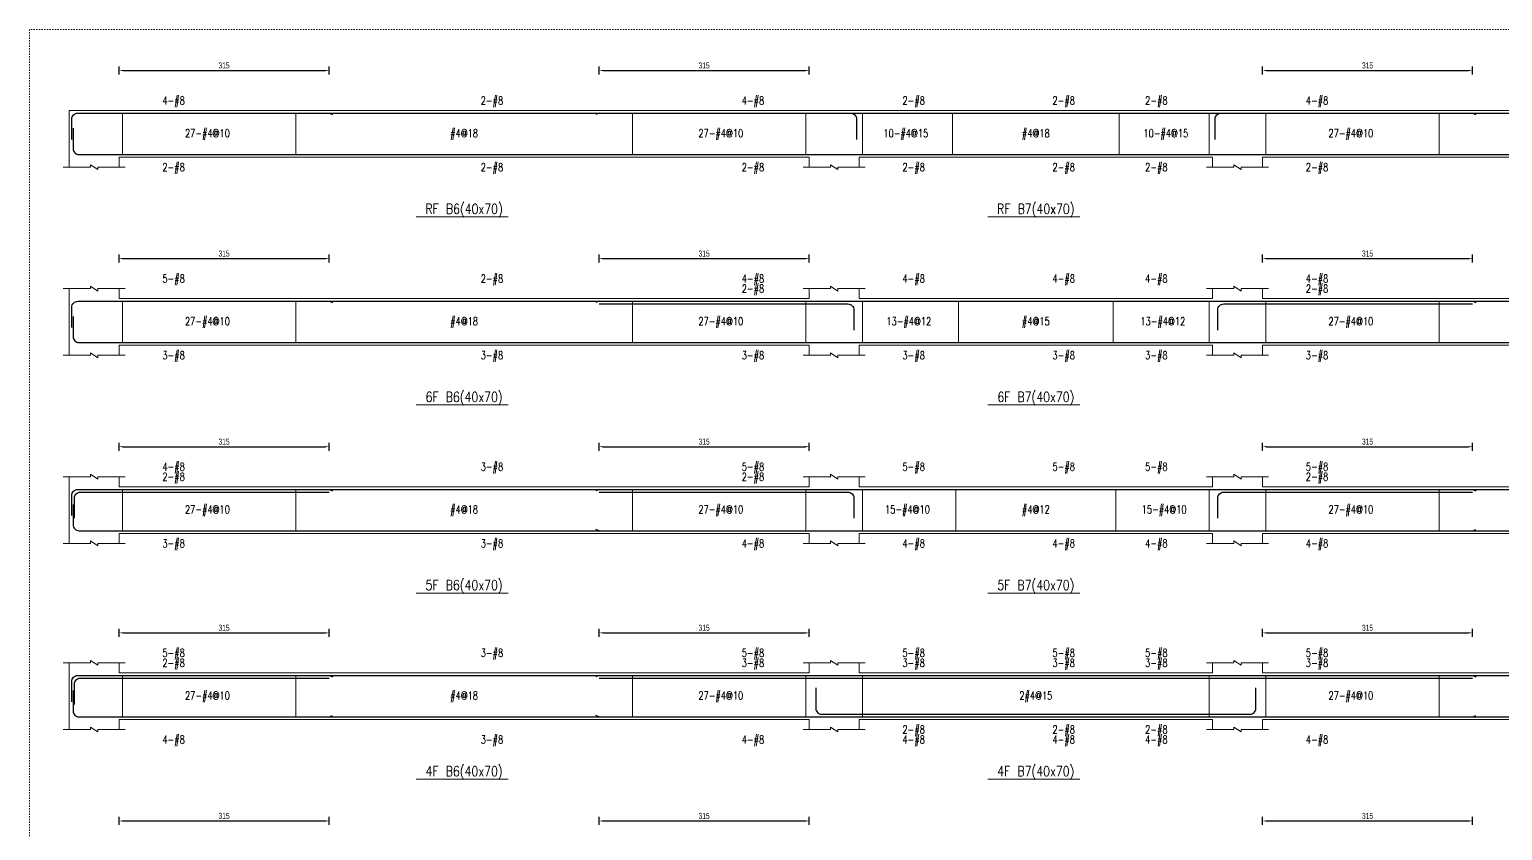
# Model space of a CAD drawing. Header units: millimetres. Extents: x 0 to 20200, y -8178 to -3000.
# Drawn here: x 0 to 2209, y -4201 to -3000 of the extents above; entities that cross this region are included whole.
import ezdxf
from ezdxf.enums import TextEntityAlignment as Align

# ---------------------------------------------------------------- set-up
doc = ezdxf.new("R2010")
doc.units = ezdxf.units.MM
doc.linetypes.add('DOT', pattern=[4, 2, -2])
for name, color, linetype in [('stirrup-txt', 1, 'Continuous'), ('主筋文字', 1, 'Continuous'), ('主筋文字引線', 4, 'Continuous'), ('主筋線', 3, 'Continuous'), ('剪力筋文字引線', 2, 'Continuous'), ('剪力筋線', 1, 'Continuous'), ('圖框', 132, 'DOT'), ('尺寸標註-字串', 2, 'Continuous'), ('梁柱截斷記號', 3, 'Continuous'), ('梁跨名稱', 4, 'Continuous'), ('梁跨名稱底線', 2, 'Continuous'), ('邊界線', 2, 'Continuous')]:
    doc.layers.add(name, color=color, linetype=linetype)
doc.styles.add('note', font='txt', dxfattribs={"width": 0.666667, "height": 9})
doc.styles.add('txt', font='txt.shx', dxfattribs={"height": 0.2, "bigfont": 'chineset.shx'})
doc.dimstyles.new('BeamRebarDim', dxfattribs={"dimtxt": 12, "dimasz": 6, "dimexe": 6, "dimexo": 1, "dimgap": 3, "dimtad": 1, "dimdec": 0, "dimdsep": 46, "dimtxsty": 'note', "dimcen": 2.5, "dimclrd": 256, "dimclre": 256, "dimclrt": 256, "dimadec": 0, "dimazin": 0, "dimtfac": 1, "dimtmove": 0, "dimatfit": 3, "dimfxl": 1, "dimtolj": 1, "dimarcsym": 0})

# ---------------------------------------------------------------- blocks, each defined once
blk = doc.blocks.new('*D18')
at = {"layer": 'Defpoints', "color": 0}
for p in [(134.4, -3068.6), (449.4, -3061.6), (449.4, -3068.6)]:
    blk.add_point(p, dxfattribs=at)
at = {"layer": '尺寸標註-字串', "lineweight": -2}
for p, q in [((134.4, -3067.6), (134.4, -3055.6)), ((140.4, -3061.6), (443.4, -3061.6)), ((449.4, -3067.6), (449.4, -3055.6))]:
    blk.add_line(p, q, dxfattribs=at)
at = {"layer": '尺寸標註-字串'}
for points in [[(140.4, -3060.6), (140.4, -3062.6), (134.4, -3061.6)], [(443.4, -3062.6), (443.4, -3060.6), (449.4, -3061.6)]]:
    blk.add_solid(points, dxfattribs=at)
at = {"layer": '尺寸標註-字串', "insert": (291.9, -3054), "char_height": 9, "attachment_point": 5, "style": 'note'}
blk.add_mtext('\\A1;315', dxfattribs=at)
blk = doc.blocks.new('*D19')
at = {"layer": 'Defpoints', "color": 0}
for p in [(854.4, -3068.6), (1169.4, -3061.6), (1169.4, -3068.6)]:
    blk.add_point(p, dxfattribs=at)
at = {"layer": '尺寸標註-字串', "lineweight": -2}
for p, q in [((854.4, -3067.6), (854.4, -3055.6)), ((860.4, -3061.6), (1163.4, -3061.6)), ((1169.4, -3067.6), (1169.4, -3055.6))]:
    blk.add_line(p, q, dxfattribs=at)
at = {"layer": '尺寸標註-字串'}
for points in [[(860.4, -3060.6), (860.4, -3062.6), (854.4, -3061.6)], [(1163.4, -3062.6), (1163.4, -3060.6), (1169.4, -3061.6)]]:
    blk.add_solid(points, dxfattribs=at)
at = {"layer": '尺寸標註-字串', "insert": (1011.9, -3054), "char_height": 9, "attachment_point": 5, "style": 'note'}
blk.add_mtext('\\A1;315', dxfattribs=at)
blk = doc.blocks.new('*D20')
at = {"layer": 'Defpoints', "color": 0}
for p in [(1849.4, -3068.6), (2164.4, -3061.6), (2164.4, -3068.6)]:
    blk.add_point(p, dxfattribs=at)
at = {"layer": '尺寸標註-字串', "lineweight": -2}
for p, q in [((1849.4, -3067.6), (1849.4, -3055.6)), ((1855.4, -3061.6), (2158.4, -3061.6)), ((2164.4, -3067.6), (2164.4, -3055.6))]:
    blk.add_line(p, q, dxfattribs=at)
at = {"layer": '尺寸標註-字串'}
for points in [[(1855.4, -3060.6), (1855.4, -3062.6), (1849.4, -3061.6)], [(2158.4, -3062.6), (2158.4, -3060.6), (2164.4, -3061.6)]]:
    blk.add_solid(points, dxfattribs=at)
at = {"layer": '尺寸標註-字串', "insert": (2006.9, -3054), "char_height": 9, "attachment_point": 5, "style": 'note'}
blk.add_mtext('\\A1;315', dxfattribs=at)
blk = doc.blocks.new('*D22')
at = {"layer": 'Defpoints', "color": 0}
for p in [(134.4, -3350.7), (449.4, -3343.7), (449.4, -3350.7)]:
    blk.add_point(p, dxfattribs=at)
at = {"layer": '尺寸標註-字串', "lineweight": -2}
for p, q in [((134.4, -3349.7), (134.4, -3337.7)), ((140.4, -3343.7), (443.4, -3343.7)), ((449.4, -3349.7), (449.4, -3337.7))]:
    blk.add_line(p, q, dxfattribs=at)
at = {"layer": '尺寸標註-字串'}
for points in [[(140.4, -3342.7), (140.4, -3344.7), (134.4, -3343.7)], [(443.4, -3344.7), (443.4, -3342.7), (449.4, -3343.7)]]:
    blk.add_solid(points, dxfattribs=at)
at = {"layer": '尺寸標註-字串', "insert": (291.9, -3336.1), "char_height": 9, "attachment_point": 5, "style": 'note'}
blk.add_mtext('\\A1;315', dxfattribs=at)
blk = doc.blocks.new('*D23')
at = {"layer": 'Defpoints', "color": 0}
for p in [(854.4, -3350.7), (1169.4, -3343.7), (1169.4, -3350.7)]:
    blk.add_point(p, dxfattribs=at)
at = {"layer": '尺寸標註-字串', "lineweight": -2}
for p, q in [((854.4, -3349.7), (854.4, -3337.7)), ((860.4, -3343.7), (1163.4, -3343.7)), ((1169.4, -3349.7), (1169.4, -3337.7))]:
    blk.add_line(p, q, dxfattribs=at)
at = {"layer": '尺寸標註-字串'}
for points in [[(860.4, -3342.7), (860.4, -3344.7), (854.4, -3343.7)], [(1163.4, -3344.7), (1163.4, -3342.7), (1169.4, -3343.7)]]:
    blk.add_solid(points, dxfattribs=at)
at = {"layer": '尺寸標註-字串', "insert": (1011.9, -3336.1), "char_height": 9, "attachment_point": 5, "style": 'note'}
blk.add_mtext('\\A1;315', dxfattribs=at)
blk = doc.blocks.new('*D24')
at = {"layer": 'Defpoints', "color": 0}
for p in [(1849.4, -3350.7), (2164.4, -3343.7), (2164.4, -3350.7)]:
    blk.add_point(p, dxfattribs=at)
at = {"layer": '尺寸標註-字串', "lineweight": -2}
for p, q in [((1849.4, -3349.7), (1849.4, -3337.7)), ((1855.4, -3343.7), (2158.4, -3343.7)), ((2164.4, -3349.7), (2164.4, -3337.7))]:
    blk.add_line(p, q, dxfattribs=at)
at = {"layer": '尺寸標註-字串'}
for points in [[(1855.4, -3342.7), (1855.4, -3344.7), (1849.4, -3343.7)], [(2158.4, -3344.7), (2158.4, -3342.7), (2164.4, -3343.7)]]:
    blk.add_solid(points, dxfattribs=at)
at = {"layer": '尺寸標註-字串', "insert": (2006.9, -3336.1), "char_height": 9, "attachment_point": 5, "style": 'note'}
blk.add_mtext('\\A1;315', dxfattribs=at)
blk = doc.blocks.new('*D26')
at = {"layer": 'Defpoints', "color": 0}
for p in [(134.4, -3632.8), (449.4, -3625.8), (449.4, -3632.8)]:
    blk.add_point(p, dxfattribs=at)
at = {"layer": '尺寸標註-字串', "lineweight": -2}
for p, q in [((134.4, -3631.8), (134.4, -3619.8)), ((449.4, -3631.8), (449.4, -3619.8)), ((140.4, -3625.8), (443.4, -3625.8))]:
    blk.add_line(p, q, dxfattribs=at)
at = {"layer": '尺寸標註-字串'}
for points in [[(140.4, -3624.8), (140.4, -3626.8), (134.4, -3625.8)], [(443.4, -3626.8), (443.4, -3624.8), (449.4, -3625.8)]]:
    blk.add_solid(points, dxfattribs=at)
at = {"layer": '尺寸標註-字串', "insert": (291.9, -3618.2), "char_height": 9, "attachment_point": 5, "style": 'note'}
blk.add_mtext('\\A1;315', dxfattribs=at)
blk = doc.blocks.new('*D27')
at = {"layer": 'Defpoints', "color": 0}
for p in [(854.4, -3632.8), (1169.4, -3625.8), (1169.4, -3632.8)]:
    blk.add_point(p, dxfattribs=at)
at = {"layer": '尺寸標註-字串', "lineweight": -2}
for p, q in [((854.4, -3631.8), (854.4, -3619.8)), ((1169.4, -3631.8), (1169.4, -3619.8)), ((860.4, -3625.8), (1163.4, -3625.8))]:
    blk.add_line(p, q, dxfattribs=at)
at = {"layer": '尺寸標註-字串'}
for points in [[(860.4, -3624.8), (860.4, -3626.8), (854.4, -3625.8)], [(1163.4, -3626.8), (1163.4, -3624.8), (1169.4, -3625.8)]]:
    blk.add_solid(points, dxfattribs=at)
at = {"layer": '尺寸標註-字串', "insert": (1011.9, -3618.2), "char_height": 9, "attachment_point": 5, "style": 'note'}
blk.add_mtext('\\A1;315', dxfattribs=at)
blk = doc.blocks.new('*D28')
at = {"layer": 'Defpoints', "color": 0}
for p in [(1849.4, -3632.8), (2164.4, -3625.8), (2164.4, -3632.8)]:
    blk.add_point(p, dxfattribs=at)
at = {"layer": '尺寸標註-字串', "lineweight": -2}
for p, q in [((1849.4, -3631.8), (1849.4, -3619.8)), ((2164.4, -3631.8), (2164.4, -3619.8)), ((1855.4, -3625.8), (2158.4, -3625.8))]:
    blk.add_line(p, q, dxfattribs=at)
at = {"layer": '尺寸標註-字串'}
for points in [[(1855.4, -3624.8), (1855.4, -3626.8), (1849.4, -3625.8)], [(2158.4, -3626.8), (2158.4, -3624.8), (2164.4, -3625.8)]]:
    blk.add_solid(points, dxfattribs=at)
at = {"layer": '尺寸標註-字串', "insert": (2006.9, -3618.2), "char_height": 9, "attachment_point": 5, "style": 'note'}
blk.add_mtext('\\A1;315', dxfattribs=at)
blk = doc.blocks.new('*D30')
at = {"layer": 'Defpoints', "color": 0}
for p in [(449.375, -3905), (134.375, -3912), (449.375, -3912)]:
    blk.add_point(p, dxfattribs=at)
at = {"layer": '尺寸標註-字串', "lineweight": -2}
for p, q in [((134.375, -3911), (134.375, -3899)), ((140.375, -3905), (443.375, -3905)), ((449.375, -3911), (449.375, -3899))]:
    blk.add_line(p, q, dxfattribs=at)
at = {"layer": '尺寸標註-字串'}
for points in [[(140.375, -3904), (140.375, -3906), (134.375, -3905)], [(443.375, -3906), (443.375, -3904), (449.375, -3905)]]:
    blk.add_solid(points, dxfattribs=at)
at = {"layer": '尺寸標註-字串', "insert": (291.875, -3897.4055), "char_height": 9, "attachment_point": 5, "style": 'note'}
blk.add_mtext('\\A1;315', dxfattribs=at)
blk = doc.blocks.new('*D31')
at = {"layer": 'Defpoints', "color": 0}
for p in [(1169.375, -3905), (854.375, -3912), (1169.375, -3912)]:
    blk.add_point(p, dxfattribs=at)
at = {"layer": '尺寸標註-字串', "lineweight": -2}
for p, q in [((854.375, -3911), (854.375, -3899)), ((860.375, -3905), (1163.375, -3905)), ((1169.375, -3911), (1169.375, -3899))]:
    blk.add_line(p, q, dxfattribs=at)
at = {"layer": '尺寸標註-字串'}
for points in [[(860.375, -3904), (860.375, -3906), (854.375, -3905)], [(1163.375, -3906), (1163.375, -3904), (1169.375, -3905)]]:
    blk.add_solid(points, dxfattribs=at)
at = {"layer": '尺寸標註-字串', "insert": (1011.875, -3897.4055), "char_height": 9, "attachment_point": 5, "style": 'note'}
blk.add_mtext('\\A1;315', dxfattribs=at)
blk = doc.blocks.new('*D32')
at = {"layer": 'Defpoints', "color": 0}
for p in [(2164.375, -3905), (1849.375, -3912), (2164.375, -3912)]:
    blk.add_point(p, dxfattribs=at)
at = {"layer": '尺寸標註-字串', "lineweight": -2}
for p, q in [((1849.375, -3911), (1849.375, -3899)), ((1855.375, -3905), (2158.375, -3905)), ((2164.375, -3911), (2164.375, -3899))]:
    blk.add_line(p, q, dxfattribs=at)
at = {"layer": '尺寸標註-字串'}
for points in [[(1855.375, -3904), (1855.375, -3906), (1849.375, -3905)], [(2158.375, -3906), (2158.375, -3904), (2164.375, -3905)]]:
    blk.add_solid(points, dxfattribs=at)
at = {"layer": '尺寸標註-字串', "insert": (2006.875, -3897.4055), "char_height": 9, "attachment_point": 5, "style": 'note'}
blk.add_mtext('\\A1;315', dxfattribs=at)
blk = doc.blocks.new('*D34')
at = {"layer": 'Defpoints', "color": 0}
for p in [(134.375, -4194.109375), (449.375, -4187.109375), (449.375, -4194.109375)]:
    blk.add_point(p, dxfattribs=at)
at = {"layer": '尺寸標註-字串', "lineweight": -2}
for p, q in [((134.375, -4193.109375), (134.375, -4181.109375)), ((140.375, -4187.109375), (443.375, -4187.109375)), ((449.375, -4193.109375), (449.375, -4181.109375))]:
    blk.add_line(p, q, dxfattribs=at)
at = {"layer": '尺寸標註-字串'}
for points in [[(140.375, -4186.109375), (140.375, -4188.109375), (134.375, -4187.109375)], [(443.375, -4188.109375), (443.375, -4186.109375), (449.375, -4187.109375)]]:
    blk.add_solid(points, dxfattribs=at)
at = {"layer": '尺寸標註-字串', "insert": (291.875, -4179.514875), "char_height": 9, "attachment_point": 5, "style": 'note'}
blk.add_mtext('\\A1;315', dxfattribs=at)
blk = doc.blocks.new('*D35')
at = {"layer": 'Defpoints', "color": 0}
for p in [(854.375, -4194.109375), (1169.375, -4187.109375), (1169.375, -4194.109375)]:
    blk.add_point(p, dxfattribs=at)
at = {"layer": '尺寸標註-字串', "lineweight": -2}
for p, q in [((854.375, -4193.109375), (854.375, -4181.109375)), ((860.375, -4187.109375), (1163.375, -4187.109375)), ((1169.375, -4193.109375), (1169.375, -4181.109375))]:
    blk.add_line(p, q, dxfattribs=at)
at = {"layer": '尺寸標註-字串'}
for points in [[(860.375, -4186.109375), (860.375, -4188.109375), (854.375, -4187.109375)], [(1163.375, -4188.109375), (1163.375, -4186.109375), (1169.375, -4187.109375)]]:
    blk.add_solid(points, dxfattribs=at)
at = {"layer": '尺寸標註-字串', "insert": (1011.875, -4179.514875), "char_height": 9, "attachment_point": 5, "style": 'note'}
blk.add_mtext('\\A1;315', dxfattribs=at)
blk = doc.blocks.new('*D36')
at = {"layer": 'Defpoints', "color": 0}
for p in [(1849.375, -4194.109375), (2164.375, -4187.109375), (2164.375, -4194.109375)]:
    blk.add_point(p, dxfattribs=at)
at = {"layer": '尺寸標註-字串', "lineweight": -2}
for p, q in [((1849.375, -4193.109375), (1849.375, -4181.109375)), ((1855.375, -4187.109375), (2158.375, -4187.109375)), ((2164.375, -4193.109375), (2164.375, -4181.109375))]:
    blk.add_line(p, q, dxfattribs=at)
at = {"layer": '尺寸標註-字串'}
for points in [[(1855.375, -4186.109375), (1855.375, -4188.109375), (1849.375, -4187.109375)], [(2158.375, -4188.109375), (2158.375, -4186.109375), (2164.375, -4187.109375)]]:
    blk.add_solid(points, dxfattribs=at)
at = {"layer": '尺寸標註-字串', "insert": (2006.875, -4179.514875), "char_height": 9, "attachment_point": 5, "style": 'note'}
blk.add_mtext('\\A1;315', dxfattribs=at)

msp = doc.modelspace()

# ---------------------------------------------------------------- linework, layer by layer
at = {"layer": '主筋文字引線', "lineweight": 5}
for points in [[(174.4, -3125.6, 0, 2.1, 0), (174.4, -3119.6, 0, 0, 0), (174.4, -3106.6, 0, 0, 0), (194.4, -3106.6, 0, 0, 0)], [(651.9, -3125.6, 0, 2.1, 0), (651.9, -3119.6, 0, 0, 0), (651.9, -3106.6, 0, 0, 0), (671.9, -3106.6, 0, 0, 0)], [(1129.4, -3125.6, 0, 2.1, 0), (1129.4, -3119.6, 0, 0, 0), (1129.4, -3106.6, 0, 0, 0), (1109.4, -3106.6, 0, 0, 0)], [(1284.4, -3125.6, 0, 2.1, 0), (1284.4, -3119.6, 0, 0, 0), (1284.4, -3106.6, 0, 0, 0), (1304.4, -3106.6, 0, 0, 0)], [(1509.4, -3125.6, 0, 2.1, 0), (1509.4, -3119.6, 0, 0, 0), (1509.4, -3106.6, 0, 0, 0), (1529.4, -3106.6, 0, 0, 0)], [(1734.4, -3125.6, 0, 2.1, 0), (1734.4, -3119.6, 0, 0, 0), (1734.4, -3106.6, 0, 0, 0), (1714.4, -3106.6, 0, 0, 0)], [(1889.4, -3125.6, 0, 2.1, 0), (1889.4, -3119.6, 0, 0, 0), (1889.4, -3106.6, 0, 0, 0), (1909.4, -3106.6, 0, 0, 0)], [(174.4, -3187.6, 0, 2.1, 0), (174.4, -3193.6, 0, 0, 0), (174.4, -3206.6, 0, 0, 0), (194.4, -3206.6, 0, 0, 0)], [(651.9, -3187.6, 0, 2.1, 0), (651.9, -3193.6, 0, 0, 0), (651.9, -3206.6, 0, 0, 0), (671.9, -3206.6, 0, 0, 0)], [(1129.4, -3187.6, 0, 2.1, 0), (1129.4, -3193.6, 0, 0, 0), (1129.4, -3206.6, 0, 0, 0), (1109.4, -3206.6, 0, 0, 0)], [(1284.4, -3187.6, 0, 2.1, 0), (1284.4, -3193.6, 0, 0, 0), (1284.4, -3206.6, 0, 0, 0), (1304.4, -3206.6, 0, 0, 0)], [(1509.4, -3187.6, 0, 2.1, 0), (1509.4, -3193.6, 0, 0, 0), (1509.4, -3206.6, 0, 0, 0), (1529.4, -3206.6, 0, 0, 0)], [(1734.4, -3187.6, 0, 2.1, 0), (1734.4, -3193.6, 0, 0, 0), (1734.4, -3206.6, 0, 0, 0), (1714.4, -3206.6, 0, 0, 0)], [(1889.4, -3187.6, 0, 2.1, 0), (1889.4, -3193.6, 0, 0, 0), (1889.4, -3206.6, 0, 0, 0), (1909.4, -3206.6, 0, 0, 0)], [(174.4, -3407.7, 0, 2.1, 0), (174.4, -3401.7, 0, 0, 0), (174.4, -3373.7, 0, 0, 0), (194.4, -3373.7, 0, 0, 0)], [(651.9, -3407.7, 0, 2.1, 0), (651.9, -3401.7, 0, 0, 0), (651.9, -3373.7, 0, 0, 0), (671.9, -3373.7, 0, 0, 0)], [(1129.4, -3407.7, 0, 2.1, 0), (1129.4, -3401.7, 0, 0, 0), (1129.4, -3373.7, 0, 0, 0), (1109.4, -3373.7, 0, 0, 0)], [(1284.4, -3407.7, 0, 2.1, 0), (1284.4, -3401.7, 0, 0, 0), (1284.4, -3373.7, 0, 0, 0), (1304.4, -3373.7, 0, 0, 0)], [(1509.4, -3407.7, 0, 2.1, 0), (1509.4, -3401.7, 0, 0, 0), (1509.4, -3373.7, 0, 0, 0), (1529.4, -3373.7, 0, 0, 0)], [(1734.4, -3407.7, 0, 2.1, 0), (1734.4, -3401.7, 0, 0, 0), (1734.4, -3373.7, 0, 0, 0), (1714.4, -3373.7, 0, 0, 0)], [(1889.4, -3407.7, 0, 2.1, 0), (1889.4, -3401.7, 0, 0, 0), (1889.4, -3373.7, 0, 0, 0), (1909.4, -3373.7, 0, 0, 0)], [(1129.4, -3411.7, 0, 2.1, 0), (1129.4, -3405.7, 0, 0, 0), (1129.4, -3388.7, 0, 0, 0), (1109.4, -3388.7, 0, 0, 0)], [(1889.4, -3411.7, 0, 2.1, 0), (1889.4, -3405.7, 0, 0, 0), (1889.4, -3388.7, 0, 0, 0), (1909.4, -3388.7, 0, 0, 0)], [(174.4, -3469.7, 0, 2.1, 0), (174.4, -3475.7, 0, 0, 0), (174.4, -3488.7, 0, 0, 0), (194.4, -3488.7, 0, 0, 0)], [(651.9, -3469.7, 0, 2.1, 0), (651.9, -3475.7, 0, 0, 0), (651.9, -3488.7, 0, 0, 0), (671.9, -3488.7, 0, 0, 0)], [(1129.4, -3469.7, 0, 2.1, 0), (1129.4, -3475.7, 0, 0, 0), (1129.4, -3488.7, 0, 0, 0), (1109.4, -3488.7, 0, 0, 0)], [(1284.4, -3469.7, 0, 2.1, 0), (1284.4, -3475.7, 0, 0, 0), (1284.4, -3488.7, 0, 0, 0), (1304.4, -3488.7, 0, 0, 0)], [(1509.4, -3469.7, 0, 2.1, 0), (1509.4, -3475.7, 0, 0, 0), (1509.4, -3488.7, 0, 0, 0), (1529.4, -3488.7, 0, 0, 0)], [(1734.4, -3469.7, 0, 2.1, 0), (1734.4, -3475.7, 0, 0, 0), (1734.4, -3488.7, 0, 0, 0), (1714.4, -3488.7, 0, 0, 0)], [(1889.4, -3469.7, 0, 2.1, 0), (1889.4, -3475.7, 0, 0, 0), (1889.4, -3488.7, 0, 0, 0), (1909.4, -3488.7, 0, 0, 0)], [(174.4, -3689.8, 0, 2.1, 0), (174.4, -3683.8, 0, 0, 0), (174.4, -3655.8, 0, 0, 0), (194.4, -3655.8, 0, 0, 0)], [(651.9, -3689.8, 0, 2.1, 0), (651.9, -3683.8, 0, 0, 0), (651.9, -3655.8, 0, 0, 0), (671.9, -3655.8, 0, 0, 0)], [(1129.4, -3689.8, 0, 2.1, 0), (1129.4, -3683.8, 0, 0, 0), (1129.4, -3655.8, 0, 0, 0), (1109.4, -3655.8, 0, 0, 0)], [(1284.4, -3689.8, 0, 2.1, 0), (1284.4, -3683.8, 0, 0, 0), (1284.4, -3655.8, 0, 0, 0), (1304.4, -3655.8, 0, 0, 0)], [(1509.4, -3689.8, 0, 2.1, 0), (1509.4, -3683.8, 0, 0, 0), (1509.4, -3655.8, 0, 0, 0), (1529.4, -3655.8, 0, 0, 0)], [(1734.4, -3689.8, 0, 2.1, 0), (1734.4, -3683.8, 0, 0, 0), (1734.4, -3655.8, 0, 0, 0), (1714.4, -3655.8, 0, 0, 0)], [(1889.4, -3689.8, 0, 2.1, 0), (1889.4, -3683.8, 0, 0, 0), (1889.4, -3655.8, 0, 0, 0), (1909.4, -3655.8, 0, 0, 0)], [(174.4, -3693.8, 0, 2.1, 0), (174.4, -3687.8, 0, 0, 0), (174.4, -3670.8, 0, 0, 0), (194.4, -3670.8, 0, 0, 0)], [(1129.4, -3693.8, 0, 2.1, 0), (1129.4, -3687.8, 0, 0, 0), (1129.4, -3670.8, 0, 0, 0), (1109.4, -3670.8, 0, 0, 0)], [(1889.4, -3693.8, 0, 2.1, 0), (1889.4, -3687.8, 0, 0, 0), (1889.4, -3670.8, 0, 0, 0), (1909.4, -3670.8, 0, 0, 0)], [(174.4, -3751.8, 0, 2.1, 0), (174.4, -3757.8, 0, 0, 0), (174.4, -3770.8, 0, 0, 0), (194.4, -3770.8, 0, 0, 0)], [(651.9, -3751.8, 0, 2.1, 0), (651.9, -3757.8, 0, 0, 0), (651.9, -3770.8, 0, 0, 0), (671.9, -3770.8, 0, 0, 0)], [(1129.4, -3751.8, 0, 2.1, 0), (1129.4, -3757.8, 0, 0, 0), (1129.4, -3770.8, 0, 0, 0), (1109.4, -3770.8, 0, 0, 0)], [(1284.4, -3751.8, 0, 2.1, 0), (1284.4, -3757.8, 0, 0, 0), (1284.4, -3770.8, 0, 0, 0), (1304.4, -3770.8, 0, 0, 0)], [(1509.4, -3751.8, 0, 2.1, 0), (1509.4, -3757.8, 0, 0, 0), (1509.4, -3770.8, 0, 0, 0), (1529.4, -3770.8, 0, 0, 0)], [(1734.4, -3751.8, 0, 2.1, 0), (1734.4, -3757.8, 0, 0, 0), (1734.4, -3770.8, 0, 0, 0), (1714.4, -3770.8, 0, 0, 0)], [(1889.4, -3751.8, 0, 2.1, 0), (1889.4, -3757.8, 0, 0, 0), (1889.4, -3770.8, 0, 0, 0), (1909.4, -3770.8, 0, 0, 0)], [(174.4, -3969, 0, 2.1, 0), (174.4, -3963, 0, 0, 0), (174.4, -3935, 0, 0, 0), (194.4, -3935, 0, 0, 0)], [(174.4, -3973, 0, 2.1, 0), (174.4, -3967, 0, 0, 0), (174.4, -3950, 0, 0, 0), (194.4, -3950, 0, 0, 0)], [(651.9, -3969, 0, 2.1, 0), (651.9, -3963, 0, 0, 0), (651.9, -3935, 0, 0, 0), (671.9, -3935, 0, 0, 0)], [(1129.4, -3969, 0, 2.1, 0), (1129.4, -3963, 0, 0, 0), (1129.4, -3935, 0, 0, 0), (1109.4, -3935, 0, 0, 0)], [(1129.4, -3973, 0, 2.1, 0), (1129.4, -3967, 0, 0, 0), (1129.4, -3950, 0, 0, 0), (1109.4, -3950, 0, 0, 0)], [(1284.4, -3969, 0, 2.1, 0), (1284.4, -3963, 0, 0, 0), (1284.4, -3935, 0, 0, 0), (1304.4, -3935, 0, 0, 0)], [(1284.4, -3973, 0, 2.1, 0), (1284.4, -3967, 0, 0, 0), (1284.4, -3950, 0, 0, 0), (1304.4, -3950, 0, 0, 0)], [(1509.4, -3969, 0, 2.1, 0), (1509.4, -3963, 0, 0, 0), (1509.4, -3935, 0, 0, 0), (1529.4, -3935, 0, 0, 0)], [(1509.4, -3973, 0, 2.1, 0), (1509.4, -3967, 0, 0, 0), (1509.4, -3950, 0, 0, 0), (1529.4, -3950, 0, 0, 0)], [(1734.4, -3969, 0, 2.1, 0), (1734.4, -3963, 0, 0, 0), (1734.4, -3935, 0, 0, 0), (1714.4, -3935, 0, 0, 0)], [(1734.4, -3973, 0, 2.1, 0), (1734.4, -3967, 0, 0, 0), (1734.4, -3950, 0, 0, 0), (1714.4, -3950, 0, 0, 0)], [(1889.4, -3969, 0, 2.1, 0), (1889.4, -3963, 0, 0, 0), (1889.4, -3935, 0, 0, 0), (1909.4, -3935, 0, 0, 0)], [(1889.4, -3973, 0, 2.1, 0), (1889.4, -3967, 0, 0, 0), (1889.4, -3950, 0, 0, 0), (1909.4, -3950, 0, 0, 0)], [(174.4, -4031, 0, 2.1, 0), (174.4, -4037, 0, 0, 0), (174.4, -4065, 0, 0, 0), (194.4, -4065, 0, 0, 0)], [(651.9, -4031, 0, 2.1, 0), (651.9, -4037, 0, 0, 0), (651.9, -4065, 0, 0, 0), (671.9, -4065, 0, 0, 0)], [(1129.4, -4031, 0, 2.1, 0), (1129.4, -4037, 0, 0, 0), (1129.4, -4065, 0, 0, 0), (1109.4, -4065, 0, 0, 0)], [(1284.4, -4027, 0, 2.1, 0), (1284.4, -4033, 0, 0, 0), (1284.4, -4050, 0, 0, 0), (1304.4, -4050, 0, 0, 0)], [(1284.4, -4031, 0, 2.1, 0), (1284.4, -4037, 0, 0, 0), (1284.4, -4065, 0, 0, 0), (1304.4, -4065, 0, 0, 0)], [(1509.4, -4027, 0, 2.1, 0), (1509.4, -4033, 0, 0, 0), (1509.4, -4050, 0, 0, 0), (1529.4, -4050, 0, 0, 0)], [(1509.4, -4031, 0, 2.1, 0), (1509.4, -4037, 0, 0, 0), (1509.4, -4065, 0, 0, 0), (1529.4, -4065, 0, 0, 0)], [(1734.4, -4027, 0, 2.1, 0), (1734.4, -4033, 0, 0, 0), (1734.4, -4050, 0, 0, 0), (1714.4, -4050, 0, 0, 0)], [(1734.4, -4031, 0, 2.1, 0), (1734.4, -4037, 0, 0, 0), (1734.4, -4065, 0, 0, 0), (1714.4, -4065, 0, 0, 0)], [(1889.4, -4031, 0, 2.1, 0), (1889.4, -4037, 0, 0, 0), (1889.4, -4065, 0, 0, 0), (1909.4, -4065, 0, 0, 0)]]:
    msp.add_lwpolyline(points, format="xyseb", dxfattribs=at)
at = {"layer": '主筋線', "lineweight": 30}
for points in [[(63.4, -3165), (63.4, -3134.5, -0.414214), (72.3, -3125.6), (134.4, -3125.6)], [(1169.4, -3125.6), (1231.5, -3125.6, -0.414214), (1240.4, -3134.5), (1240.4, -3165)], [(1778.4, -3165), (1778.4, -3134.5, -0.414214), (1787.3, -3125.6), (1849.4, -3125.6)], [(65.4, -3148.2), (65.4, -3178.7, 0.414214), (74.3, -3187.6), (134.4, -3187.6)], [(63.4, -3447.1), (63.4, -3416.6, -0.414214), (72.3, -3407.7), (134.4, -3407.7)], [(1169.4, -3411.7), (1227.5, -3411.7, -0.414214), (1236.4, -3420.6), (1236.4, -3451.1)], [(1782.4, -3451.1), (1782.4, -3420.6, -0.414214), (1791.3, -3411.7), (1849.4, -3411.7)], [(65.4, -3430.3), (65.4, -3460.8, 0.414214), (74.3, -3469.7), (134.4, -3469.7)], [(63.4, -3729.2), (63.4, -3698.7, -0.414214), (72.3, -3689.8), (134.4, -3689.8)], [(67.4, -3733.2), (67.4, -3702.7, -0.414214), (76.3, -3693.8), (134.4, -3693.8)], [(1169.4, -3693.8), (1227.5, -3693.8, -0.414214), (1236.4, -3702.7), (1236.4, -3733.2)], [(1782.4, -3733.2), (1782.4, -3702.7, -0.414214), (1791.3, -3693.8), (1849.4, -3693.8)], [(65.4, -3712.5), (65.4, -3742.9, 0.414214), (74.3, -3751.8), (134.4, -3751.8)], [(63.4, -4008.4), (63.4, -3977.9, -0.414214), (72.3, -3969), (134.4, -3969)], [(67.4, -4012.4), (67.4, -3981.9, -0.414214), (76.3, -3973), (134.4, -3973)], [(65.4, -3991.6), (65.4, -4022.1, 0.414214), (74.3, -4031), (134.4, -4031)], [(1179.4, -3987.6), (1179.4, -4018.1, 0.414214), (1188.3, -4027), (1244.4, -4027)], [(1774.4, -4027), (1830.5, -4027, 0.414214), (1839.4, -4018.1), (1839.4, -3987.6)]]:
    msp.add_lwpolyline(points, format="xyb", dxfattribs=at)
for points in [[(134.4, -3125.6), (449.4, -3125.6)], [(449.4, -3125.6), (854.4, -3125.6)], [(449.4, -3125.6), (454.4, -3127.6)], [(854.4, -3125.6), (849.4, -3127.6)], [(854.4, -3125.6), (1169.4, -3125.6)], [(1169.4, -3125.6), (1244.4, -3125.6)], [(1169.4, -3125.6), (1244.4, -3125.6)], [(1244.4, -3125.6), (1774.4, -3125.6)], [(1774.4, -3125.6), (1849.4, -3125.6)], [(1774.4, -3125.6), (1849.4, -3125.6)], [(1849.4, -3125.6), (2164.4, -3125.6)], [(2164.4, -3125.6), (2569.4, -3125.6)], [(2164.4, -3125.6), (2169.4, -3127.6)], [(134.4, -3187.6), (1169.4, -3187.6)], [(1169.4, -3187.6), (1244.4, -3187.6)], [(1169.4, -3187.6), (1244.4, -3187.6)], [(1244.4, -3187.6), (1774.4, -3187.6)], [(1774.4, -3187.6), (1849.4, -3187.6)], [(1774.4, -3187.6), (1849.4, -3187.6)], [(1849.4, -3187.6), (2884.4, -3187.6)], [(134.4, -3407.7), (449.4, -3407.7)], [(449.4, -3407.7), (854.4, -3407.7)], [(449.4, -3407.7), (454.4, -3409.7)], [(854.4, -3407.7), (849.4, -3409.7)], [(854.4, -3407.7), (1169.4, -3407.7)], [(854.4, -3411.7), (1169.4, -3411.7)], [(1169.4, -3407.7), (1244.4, -3407.7)], [(1169.4, -3407.7), (1244.4, -3407.7)], [(1244.4, -3407.7), (1774.4, -3407.7)], [(1774.4, -3407.7), (1849.4, -3407.7)], [(1774.4, -3407.7), (1849.4, -3407.7)], [(1849.4, -3407.7), (2164.4, -3407.7)], [(1849.4, -3411.7), (2164.4, -3411.7)], [(2164.4, -3407.7), (2569.4, -3407.7)], [(2164.4, -3407.7), (2169.4, -3409.7)], [(134.4, -3469.7), (1169.4, -3469.7)], [(1169.4, -3469.7), (1244.4, -3469.7)], [(1169.4, -3469.7), (1244.4, -3469.7)], [(1244.4, -3469.7), (1774.4, -3469.7)], [(1774.4, -3469.7), (1849.4, -3469.7)], [(1774.4, -3469.7), (1849.4, -3469.7)], [(1849.4, -3469.7), (2884.4, -3469.7)], [(134.4, -3689.8), (449.4, -3689.8)], [(134.4, -3693.8), (449.4, -3693.8)], [(449.4, -3689.8), (854.4, -3689.8)], [(449.4, -3689.8), (454.4, -3691.8)], [(854.4, -3689.8), (849.4, -3691.8)], [(854.4, -3689.8), (1169.4, -3689.8)], [(854.4, -3693.8), (1169.4, -3693.8)], [(1169.4, -3689.8), (1244.4, -3689.8)], [(1169.4, -3689.8), (1244.4, -3689.8)], [(1244.4, -3689.8), (1774.4, -3689.8)], [(1774.4, -3689.8), (1849.4, -3689.8)], [(1774.4, -3689.8), (1849.4, -3689.8)], [(1849.4, -3689.8), (2164.4, -3689.8)], [(1849.4, -3693.8), (2164.4, -3693.8)], [(2164.4, -3689.8), (2569.4, -3689.8)], [(2164.4, -3689.8), (2169.4, -3691.8)], [(134.4, -3751.8), (854.4, -3751.8)], [(854.4, -3751.8), (849.4, -3749.8)], [(854.4, -3751.8), (1169.4, -3751.8)], [(1169.4, -3751.8), (1244.4, -3751.8)], [(1169.4, -3751.8), (1244.4, -3751.8)], [(1244.4, -3751.8), (1774.4, -3751.8)], [(1774.4, -3751.8), (1849.4, -3751.8)], [(1774.4, -3751.8), (1849.4, -3751.8)], [(1849.4, -3751.8), (2164.4, -3751.8)], [(2164.4, -3751.8), (2169.4, -3749.8)], [(2164.4, -3751.8), (2884.4, -3751.8)], [(134.4, -3969), (449.4, -3969)], [(134.4, -3973), (449.4, -3973)], [(449.4, -3969), (854.4, -3969)], [(449.4, -3969), (454.4, -3971)], [(854.4, -3969), (849.4, -3971)], [(854.4, -3969), (1169.4, -3969)], [(854.4, -3973), (1169.4, -3973)], [(1169.4, -3969), (1244.4, -3969)], [(1169.4, -3969), (1244.4, -3969)], [(1169.4, -3973), (1244.4, -3973)], [(1169.4, -3973), (1244.4, -3973)], [(1244.4, -3969), (1774.4, -3969)], [(1244.4, -3973), (1774.4, -3973)], [(1774.4, -3969), (1849.4, -3969)], [(1774.4, -3969), (1849.4, -3969)], [(1774.4, -3973), (1849.4, -3973)], [(1774.4, -3973), (1849.4, -3973)], [(1849.4, -3969), (2164.4, -3969)], [(1849.4, -3973), (2164.4, -3973)], [(2164.4, -3969), (2569.4, -3969)], [(2164.4, -3969), (2169.4, -3971)], [(134.4, -4031), (449.4, -4031)], [(449.4, -4031), (454.4, -4029)], [(449.4, -4031), (854.4, -4031)], [(854.4, -4031), (849.4, -4029)], [(854.4, -4031), (1169.4, -4031)], [(1169.4, -4031), (1244.4, -4031)], [(1169.4, -4031), (1244.4, -4031)], [(1244.4, -4027), (1774.4, -4027)], [(1244.4, -4031), (1774.4, -4031)], [(1774.4, -4031), (1849.4, -4031)], [(1774.4, -4031), (1849.4, -4031)], [(1849.4, -4031), (2164.4, -4031)], [(2164.4, -4031), (2169.4, -4029)], [(2164.4, -4031), (2569.4, -4031)]]:
    msp.add_lwpolyline(points, dxfattribs=at)
at = {"layer": '剪力筋文字引線', "lineweight": 5}
for points in [[(139.4, -3156.6, 0, 2.1, 0), (145.4, -3156.6, 0, 0, 0), (226.4, -3156.6, 0, 0, 0)], [(399.4, -3156.6, 0, 2.1, 0), (393.4, -3156.6, 0, 0, 0), (307.4, -3156.6, 0, 0, 0)], [(399.4, -3156.6, 0, 2.1, 0), (405.4, -3156.6, 0, 0, 0), (624.9, -3156.6, 0, 0, 0)], [(904.4, -3156.6, 0, 2.1, 0), (898.4, -3156.6, 0, 0, 0), (678.9, -3156.6, 0, 0, 0)], [(904.4, -3156.6, 0, 2.1, 0), (910.4, -3156.6, 0, 0, 0), (996.4, -3156.6, 0, 0, 0)], [(1164.4, -3156.6, 0, 2.1, 0), (1158.4, -3156.6, 0, 0, 0), (1077.4, -3156.6, 0, 0, 0)], [(1249.4, -3156.6, 0, 2.1, 0), (1255.4, -3156.6, 0, 0, 0), (1273.9, -3156.6, 0, 0, 0)], [(1384.4, -3156.6, 0, 2.1, 0), (1378.4, -3156.6, 0, 0, 0), (1354.9, -3156.6, 0, 0, 0)], [(1384.4, -3156.6, 0, 2.1, 0), (1390.4, -3156.6, 0, 0, 0), (1482.4, -3156.6, 0, 0, 0)], [(1634.4, -3156.6, 0, 2.1, 0), (1628.4, -3156.6, 0, 0, 0), (1536.4, -3156.6, 0, 0, 0)], [(1634.4, -3156.6, 0, 2.1, 0), (1640.4, -3156.6, 0, 0, 0), (1663.9, -3156.6, 0, 0, 0)], [(1769.4, -3156.6, 0, 2.1, 0), (1763.4, -3156.6, 0, 0, 0), (1744.9, -3156.6, 0, 0, 0)], [(1854.4, -3156.6, 0, 2.1, 0), (1860.4, -3156.6, 0, 0, 0), (1941.4, -3156.6, 0, 0, 0)], [(2114.4, -3156.6, 0, 2.1, 0), (2108.4, -3156.6, 0, 0, 0), (2022.4, -3156.6, 0, 0, 0)], [(2114.4, -3156.6, 0, 2.1, 0), (2120.4, -3156.6, 0, 0, 0), (2339.9, -3156.6, 0, 0, 0)], [(139.4, -3438.7, 0, 2.1, 0), (145.4, -3438.7, 0, 0, 0), (226.4, -3438.7, 0, 0, 0)], [(399.4, -3438.7, 0, 2.1, 0), (393.4, -3438.7, 0, 0, 0), (307.4, -3438.7, 0, 0, 0)], [(399.4, -3438.7, 0, 2.1, 0), (405.4, -3438.7, 0, 0, 0), (624.9, -3438.7, 0, 0, 0)], [(904.4, -3438.7, 0, 2.1, 0), (898.4, -3438.7, 0, 0, 0), (678.9, -3438.7, 0, 0, 0)], [(904.4, -3438.7, 0, 2.1, 0), (910.4, -3438.7, 0, 0, 0), (996.4, -3438.7, 0, 0, 0)], [(1164.4, -3438.7, 0, 2.1, 0), (1158.4, -3438.7, 0, 0, 0), (1077.4, -3438.7, 0, 0, 0)], [(1249.4, -3438.7, 0, 2.1, 0), (1255.4, -3438.7, 0, 0, 0), (1278.4, -3438.7, 0, 0, 0)], [(1393.4, -3438.7, 0, 2.1, 0), (1387.4, -3438.7, 0, 0, 0), (1359.4, -3438.7, 0, 0, 0)], [(1393.4, -3438.7, 0, 2.1, 0), (1399.4, -3438.7, 0, 0, 0), (1482.4, -3438.7, 0, 0, 0)], [(1625.4, -3438.7, 0, 2.1, 0), (1619.4, -3438.7, 0, 0, 0), (1536.4, -3438.7, 0, 0, 0)], [(1625.4, -3438.7, 0, 2.1, 0), (1631.4, -3438.7, 0, 0, 0), (1659.4, -3438.7, 0, 0, 0)], [(1769.4, -3438.7, 0, 2.1, 0), (1763.4, -3438.7, 0, 0, 0), (1740.4, -3438.7, 0, 0, 0)], [(1854.4, -3438.7, 0, 2.1, 0), (1860.4, -3438.7, 0, 0, 0), (1941.4, -3438.7, 0, 0, 0)], [(2114.4, -3438.7, 0, 2.1, 0), (2108.4, -3438.7, 0, 0, 0), (2022.4, -3438.7, 0, 0, 0)], [(2114.4, -3438.7, 0, 2.1, 0), (2120.4, -3438.7, 0, 0, 0), (2339.9, -3438.7, 0, 0, 0)], [(139.4, -3720.8, 0, 2.1, 0), (145.4, -3720.8, 0, 0, 0), (226.4, -3720.8, 0, 0, 0)], [(399.4, -3720.8, 0, 2.1, 0), (393.4, -3720.8, 0, 0, 0), (307.4, -3720.8, 0, 0, 0)], [(399.4, -3720.8, 0, 2.1, 0), (405.4, -3720.8, 0, 0, 0), (624.9, -3720.8, 0, 0, 0)], [(904.4, -3720.8, 0, 2.1, 0), (898.4, -3720.8, 0, 0, 0), (678.9, -3720.8, 0, 0, 0)], [(904.4, -3720.8, 0, 2.1, 0), (910.4, -3720.8, 0, 0, 0), (996.4, -3720.8, 0, 0, 0)], [(1164.4, -3720.8, 0, 2.1, 0), (1158.4, -3720.8, 0, 0, 0), (1077.4, -3720.8, 0, 0, 0)], [(1249.4, -3720.8, 0, 2.1, 0), (1255.4, -3720.8, 0, 0, 0), (1276.4, -3720.8, 0, 0, 0)], [(1389.4, -3720.8, 0, 2.1, 0), (1383.4, -3720.8, 0, 0, 0), (1357.4, -3720.8, 0, 0, 0)], [(1389.4, -3720.8, 0, 2.1, 0), (1395.4, -3720.8, 0, 0, 0), (1482.4, -3720.8, 0, 0, 0)], [(1629.4, -3720.8, 0, 2.1, 0), (1623.4, -3720.8, 0, 0, 0), (1536.4, -3720.8, 0, 0, 0)], [(1629.4, -3720.8, 0, 2.1, 0), (1635.4, -3720.8, 0, 0, 0), (1661.4, -3720.8, 0, 0, 0)], [(1769.4, -3720.8, 0, 2.1, 0), (1763.4, -3720.8, 0, 0, 0), (1742.4, -3720.8, 0, 0, 0)], [(1854.4, -3720.8, 0, 2.1, 0), (1860.4, -3720.8, 0, 0, 0), (1941.4, -3720.8, 0, 0, 0)], [(2114.4, -3720.8, 0, 2.1, 0), (2108.4, -3720.8, 0, 0, 0), (2022.4, -3720.8, 0, 0, 0)], [(2114.4, -3720.8, 0, 2.1, 0), (2120.4, -3720.8, 0, 0, 0), (2339.9, -3720.8, 0, 0, 0)], [(139.4, -4000, 0, 2.1, 0), (145.4, -4000, 0, 0, 0), (226.4, -4000, 0, 0, 0)], [(399.4, -4000, 0, 2.1, 0), (393.4, -4000, 0, 0, 0), (307.4, -4000, 0, 0, 0)], [(399.4, -4000, 0, 2.1, 0), (405.4, -4000, 0, 0, 0), (624.9, -4000, 0, 0, 0)], [(904.4, -4000, 0, 2.1, 0), (898.4, -4000, 0, 0, 0), (678.9, -4000, 0, 0, 0)], [(904.4, -4000, 0, 2.1, 0), (910.4, -4000, 0, 0, 0), (996.4, -4000, 0, 0, 0)], [(1164.4, -4000, 0, 2.1, 0), (1158.4, -4000, 0, 0, 0), (1077.4, -4000, 0, 0, 0)], [(1249.4, -4000, 0, 2.1, 0), (1255.4, -4000, 0, 0, 0), (1477.9, -4000, 0, 0, 0)], [(1769.4, -4000, 0, 2.1, 0), (1763.4, -4000, 0, 0, 0), (1540.9, -4000, 0, 0, 0)], [(1854.4, -4000, 0, 2.1, 0), (1860.4, -4000, 0, 0, 0), (1941.4, -4000, 0, 0, 0)], [(2114.4, -4000, 0, 2.1, 0), (2108.4, -4000, 0, 0, 0), (2022.4, -4000, 0, 0, 0)], [(2114.4, -4000, 0, 2.1, 0), (2120.4, -4000, 0, 0, 0), (2339.9, -4000, 0, 0, 0)]]:
    msp.add_lwpolyline(points, format="xyseb", dxfattribs=at)
at = {"layer": '剪力筋線', "lineweight": 5}
for points in [[(139.4, -3125.4), (139.4, -3187.8)], [(399.4, -3125.4), (399.4, -3187.8)], [(904.4, -3125.4), (904.4, -3187.8)], [(1164.4, -3125.4), (1164.4, -3187.8)], [(1249.4, -3125.4), (1249.4, -3187.8)], [(1384.4, -3125.4), (1384.4, -3187.8)], [(1634.4, -3125.4), (1634.4, -3187.8)], [(1769.4, -3125.4), (1769.4, -3187.8)], [(1854.4, -3125.4), (1854.4, -3187.8)], [(2114.4, -3125.4), (2114.4, -3187.8)], [(139.4, -3407.5), (139.4, -3469.9)], [(399.4, -3407.5), (399.4, -3469.9)], [(904.4, -3407.5), (904.4, -3469.9)], [(1164.4, -3407.5), (1164.4, -3469.9)], [(1249.4, -3407.5), (1249.4, -3469.9)], [(1393.4, -3407.5), (1393.4, -3469.9)], [(1625.4, -3407.5), (1625.4, -3469.9)], [(1769.4, -3407.5), (1769.4, -3469.9)], [(1854.4, -3407.5), (1854.4, -3469.9)], [(2114.4, -3407.5), (2114.4, -3469.9)], [(139.4, -3689.6), (139.4, -3752)], [(399.4, -3689.6), (399.4, -3752)], [(904.4, -3689.6), (904.4, -3752)], [(1164.4, -3689.6), (1164.4, -3752)], [(1249.4, -3689.6), (1249.4, -3752)], [(1389.4, -3689.6), (1389.4, -3752)], [(1629.4, -3689.6), (1629.4, -3752)], [(1769.4, -3689.6), (1769.4, -3752)], [(1854.4, -3689.6), (1854.4, -3752)], [(2114.4, -3689.6), (2114.4, -3752)], [(139.4, -3968.8), (139.4, -4031.2)], [(399.4, -3968.8), (399.4, -4031.2)], [(904.4, -3968.8), (904.4, -4031.2)], [(1164.4, -3968.8), (1164.4, -4031.2)], [(1249.4, -3968.8), (1249.4, -4031.2)], [(1769.4, -3968.8), (1769.4, -4031.2)], [(1854.4, -3968.8), (1854.4, -4031.2)], [(2114.4, -3968.8), (2114.4, -4031.2)]]:
    msp.add_lwpolyline(points, dxfattribs=at)
at = {"layer": '圖框', "lineweight": 5}
msp.add_lwpolyline([(0, -5564), (4000, -5564), (4000, -3000), (0, -3000), (0, -5564)], dxfattribs=at)
at = {"layer": '梁柱截斷記號', "lineweight": 5}
for points in [[(50.4, -3206.6), (91.5, -3206.6), (91.5, -3203), (102.3, -3210.2), (102.3, -3206.6), (143.4, -3206.6)], [(1160.4, -3206.6), (1201.5, -3206.6), (1201.5, -3203), (1212.3, -3210.2), (1212.3, -3206.6), (1253.4, -3206.6)], [(1765.4, -3206.6), (1806.5, -3206.6), (1806.5, -3203), (1817.3, -3210.2), (1817.3, -3206.6), (1858.4, -3206.6)], [(50.4, -3388.7), (91.5, -3388.7), (91.5, -3385.1), (102.3, -3392.3), (102.3, -3388.7), (143.4, -3388.7)], [(1160.4, -3388.7), (1201.5, -3388.7), (1201.5, -3385.1), (1212.3, -3392.3), (1212.3, -3388.7), (1253.4, -3388.7)], [(1765.4, -3388.7), (1806.5, -3388.7), (1806.5, -3385.1), (1817.3, -3392.3), (1817.3, -3388.7), (1858.4, -3388.7)], [(50.4, -3488.7), (91.5, -3488.7), (91.5, -3485.1), (102.3, -3492.3), (102.3, -3488.7), (143.4, -3488.7)], [(1160.4, -3488.7), (1201.5, -3488.7), (1201.5, -3485.1), (1212.3, -3492.3), (1212.3, -3488.7), (1253.4, -3488.7)], [(1765.4, -3488.7), (1806.5, -3488.7), (1806.5, -3485.1), (1817.3, -3492.3), (1817.3, -3488.7), (1858.4, -3488.7)], [(50.4, -3670.8), (91.5, -3670.8), (91.5, -3667.2), (102.3, -3674.4), (102.3, -3670.8), (143.4, -3670.8)], [(1160.4, -3670.8), (1201.5, -3670.8), (1201.5, -3667.2), (1212.3, -3674.4), (1212.3, -3670.8), (1253.4, -3670.8)], [(1765.4, -3670.8), (1806.5, -3670.8), (1806.5, -3667.2), (1817.3, -3674.4), (1817.3, -3670.8), (1858.4, -3670.8)], [(50.4, -3770.8), (91.5, -3770.8), (91.5, -3767.2), (102.3, -3774.4), (102.3, -3770.8), (143.4, -3770.8)], [(1160.4, -3770.8), (1201.5, -3770.8), (1201.5, -3767.2), (1212.3, -3774.4), (1212.3, -3770.8), (1253.4, -3770.8)], [(1765.4, -3770.8), (1806.5, -3770.8), (1806.5, -3767.2), (1817.3, -3774.4), (1817.3, -3770.8), (1858.4, -3770.8)], [(50.4, -3950), (91.5, -3950), (91.5, -3946.4), (102.3, -3953.6), (102.3, -3950), (143.4, -3950)], [(1160.4, -3950), (1201.5, -3950), (1201.5, -3946.4), (1212.3, -3953.6), (1212.3, -3950), (1253.4, -3950)], [(1765.4, -3950), (1806.5, -3950), (1806.5, -3946.4), (1817.3, -3953.6), (1817.3, -3950), (1858.4, -3950)], [(50.4, -4050), (91.5, -4050), (91.5, -4046.4), (102.3, -4053.6), (102.3, -4050), (143.4, -4050)], [(1160.4, -4050), (1201.5, -4050), (1201.5, -4046.4), (1212.3, -4053.6), (1212.3, -4050), (1253.4, -4050)], [(1765.4, -4050), (1806.5, -4050), (1806.5, -4046.4), (1817.3, -4053.6), (1817.3, -4050), (1858.4, -4050)]]:
    msp.add_lwpolyline(points, dxfattribs=at)
at = {"layer": '梁跨名稱底線', "lineweight": 5}
for points in [[(579.9, -3281.1), (717.9, -3281.1)], [(1437.4, -3281.1), (1575.4, -3281.1)], [(579.9, -3563.2), (717.9, -3563.2)], [(1437.4, -3563.2), (1575.4, -3563.2)], [(579.9, -3845.3), (717.9, -3845.3)], [(1437.4, -3845.3), (1575.4, -3845.3)], [(579.9, -4124.5), (717.9, -4124.5)], [(1437.4, -4124.5), (1575.4, -4124.5)]]:
    msp.add_lwpolyline(points, dxfattribs=at)
at = {"layer": '邊界線', "lineweight": 5}
for points in [[(59.4, -3191.6), (59.4, -3121.6)], [(59.4, -3121.6), (134.4, -3121.6)], [(134.4, -3121.6), (1169.4, -3121.6)], [(1169.4, -3121.6), (1244.4, -3121.6)], [(1244.4, -3121.6), (1774.4, -3121.6)], [(1774.4, -3121.6), (1849.4, -3121.6)], [(1849.4, -3121.6), (2884.4, -3121.6)], [(59.4, -3206.6), (59.4, -3191.6)], [(134.4, -3206.6), (134.4, -3191.6)], [(134.4, -3191.6), (1169.4, -3191.6)], [(1169.4, -3206.6), (1169.4, -3191.6)], [(1244.4, -3206.6), (1244.4, -3191.6)], [(1244.4, -3191.6), (1774.4, -3191.6)], [(1774.4, -3206.6), (1774.4, -3191.6)], [(1849.4, -3206.6), (1849.4, -3191.6)], [(1849.4, -3191.6), (2884.4, -3191.6)], [(59.4, -3403.7), (59.4, -3388.7)], [(134.4, -3388.7), (134.4, -3403.7)], [(1169.4, -3403.7), (1169.4, -3388.7)], [(1244.4, -3403.7), (1244.4, -3388.7)], [(1774.4, -3403.7), (1774.4, -3388.7)], [(1849.4, -3403.7), (1849.4, -3388.7)], [(59.4, -3473.7), (59.4, -3403.7)], [(134.4, -3403.7), (1169.4, -3403.7)], [(1244.4, -3403.7), (1774.4, -3403.7)], [(1849.4, -3403.7), (2884.4, -3403.7)], [(59.4, -3488.7), (59.4, -3473.7)], [(134.4, -3488.7), (134.4, -3473.7)], [(134.4, -3473.7), (1169.4, -3473.7)], [(1169.4, -3488.7), (1169.4, -3473.7)], [(1244.4, -3488.7), (1244.4, -3473.7)], [(1244.4, -3473.7), (1774.4, -3473.7)], [(1774.4, -3488.7), (1774.4, -3473.7)], [(1849.4, -3488.7), (1849.4, -3473.7)], [(1849.4, -3473.7), (2884.4, -3473.7)], [(59.4, -3685.8), (59.4, -3670.8)], [(59.4, -3755.8), (59.4, -3685.8)], [(134.4, -3670.8), (134.4, -3685.8)], [(134.4, -3685.8), (1169.4, -3685.8)], [(1169.4, -3685.8), (1169.4, -3670.8)], [(1244.4, -3685.8), (1244.4, -3670.8)], [(1244.4, -3685.8), (1774.4, -3685.8)], [(1774.4, -3685.8), (1774.4, -3670.8)], [(1849.4, -3685.8), (1849.4, -3670.8)], [(1849.4, -3685.8), (2884.4, -3685.8)], [(59.4, -3770.8), (59.4, -3755.8)], [(134.4, -3770.8), (134.4, -3755.8)], [(134.4, -3755.8), (1169.4, -3755.8)], [(1169.4, -3770.8), (1169.4, -3755.8)], [(1244.4, -3770.8), (1244.4, -3755.8)], [(1244.4, -3755.8), (1774.4, -3755.8)], [(1774.4, -3770.8), (1774.4, -3755.8)], [(1849.4, -3770.8), (1849.4, -3755.8)], [(1849.4, -3755.8), (2884.4, -3755.8)], [(59.4, -3965), (59.4, -3950)], [(134.4, -3950), (134.4, -3965)], [(1169.4, -3965), (1169.4, -3950)], [(1244.4, -3965), (1244.4, -3950)], [(1774.4, -3965), (1774.4, -3950)], [(1849.4, -3965), (1849.4, -3950)], [(59.4, -4035), (59.4, -3965)], [(134.4, -3965), (1169.4, -3965)], [(1244.4, -3965), (1774.4, -3965)], [(1849.4, -3965), (2884.4, -3965)], [(59.4, -4050), (59.4, -4035)], [(134.4, -4050), (134.4, -4035)], [(134.4, -4035), (1169.4, -4035)], [(1169.4, -4050), (1169.4, -4035)], [(1244.4, -4050), (1244.4, -4035)], [(1244.4, -4035), (1774.4, -4035)], [(1774.4, -4050), (1774.4, -4035)], [(1849.4, -4050), (1849.4, -4035)], [(1849.4, -4035), (2884.4, -4035)]]:
    msp.add_lwpolyline(points, dxfattribs=at)

# ---------------------------------------------------------------- texts
at = {"layer": 'stirrup-txt', "style": 'txt', "width": 0.75}
for s, p in [('27-#4@10', (266.9, -3161.6)), ('#4@18', (651.9, -3161.6)), ('27-#4@10', (1036.9, -3161.6)), ('10-#4@15', (1314.4, -3161.6)), ('#4@18', (1509.4, -3161.6)), ('10-#4@15', (1704.4, -3161.6)), ('27-#4@10', (1981.9, -3161.6)), ('27-#4@10', (266.9, -3443.7)), ('#4@18', (651.9, -3443.7)), ('27-#4@10', (1036.9, -3443.7)), ('13-#4@12', (1318.9, -3443.7)), ('#4@15', (1509.4, -3443.7)), ('13-#4@12', (1699.9, -3443.7)), ('27-#4@10', (1981.9, -3443.7)), ('27-#4@10', (266.9, -3725.8)), ('#4@18', (651.9, -3725.8)), ('27-#4@10', (1036.9, -3725.8)), ('15-#4@10', (1316.9, -3725.8)), ('#4@12', (1509.4, -3725.8)), ('15-#4@10', (1701.9, -3725.8)), ('27-#4@10', (1981.9, -3725.8)), ('27-#4@10', (266.9, -4005)), ('#4@18', (651.9, -4005)), ('27-#4@10', (1036.9, -4005)), ('2#4@15', (1509.4, -4005)), ('27-#4@10', (1981.9, -4005))]:
    msp.add_text(s, height=12, dxfattribs=at).set_placement(p, align=Align.CENTER)
at = {"layer": '主筋文字', "style": 'txt', "width": 0.75}
for s, p in [('4-#8', (199.4, -3106.6)), ('2-#8', (676.9, -3106.6)), ('4-#8', (1068.4, -3106.6)), ('2-#8', (1309.4, -3106.6)), ('2-#8', (1534.4, -3106.6)), ('2-#8', (1673.4, -3106.6)), ('4-#8', (1914.4, -3106.6)), ('2-#8', (199.4, -3206.6)), ('2-#8', (676.9, -3206.6)), ('2-#8', (1068.4, -3206.6)), ('2-#8', (1309.4, -3206.6)), ('2-#8', (1534.4, -3206.6)), ('2-#8', (1673.4, -3206.6)), ('2-#8', (1914.4, -3206.6)), ('5-#8', (199.4, -3373.7)), ('2-#8', (676.9, -3373.7)), ('4-#8', (1068.4, -3373.7)), ('4-#8', (1309.4, -3373.7)), ('4-#8', (1534.4, -3373.7)), ('4-#8', (1673.4, -3373.7)), ('4-#8', (1914.4, -3373.7)), ('2-#8', (1068.4, -3388.7)), ('2-#8', (1914.4, -3388.7)), ('3-#8', (199.4, -3488.7)), ('3-#8', (676.9, -3488.7)), ('3-#8', (1068.4, -3488.7)), ('3-#8', (1309.4, -3488.7)), ('3-#8', (1534.4, -3488.7)), ('3-#8', (1673.4, -3488.7)), ('3-#8', (1914.4, -3488.7)), ('4-#8', (199.4, -3655.8)), ('2-#8', (199.4, -3670.8)), ('3-#8', (676.9, -3655.8)), ('5-#8', (1068.4, -3655.8)), ('2-#8', (1068.4, -3670.8)), ('5-#8', (1309.4, -3655.8)), ('5-#8', (1534.4, -3655.8)), ('5-#8', (1673.4, -3655.8)), ('5-#8', (1914.4, -3655.8)), ('2-#8', (1914.4, -3670.8)), ('3-#8', (199.4, -3770.8)), ('3-#8', (676.9, -3770.8)), ('4-#8', (1068.4, -3770.8)), ('4-#8', (1309.4, -3770.8)), ('4-#8', (1534.4, -3770.8)), ('4-#8', (1673.4, -3770.8)), ('4-#8', (1914.4, -3770.8)), ('5-#8', (199.4, -3935)), ('3-#8', (676.9, -3935)), ('5-#8', (1068.4, -3935)), ('5-#8', (1309.4, -3935)), ('5-#8', (1534.4, -3935)), ('5-#8', (1673.4, -3935)), ('5-#8', (1914.4, -3935)), ('2-#8', (199.4, -3950)), ('3-#8', (1068.4, -3950)), ('3-#8', (1309.4, -3950)), ('3-#8', (1534.4, -3950)), ('3-#8', (1673.4, -3950)), ('3-#8', (1914.4, -3950)), ('2-#8', (1309.4, -4050)), ('2-#8', (1534.4, -4050)), ('2-#8', (1673.4, -4050)), ('4-#8', (199.4, -4065)), ('3-#8', (676.9, -4065)), ('4-#8', (1068.4, -4065)), ('4-#8', (1309.4, -4065)), ('4-#8', (1534.4, -4065)), ('4-#8', (1673.4, -4065)), ('4-#8', (1914.4, -4065))]:
    msp.add_text(s, height=12, dxfattribs=at).set_placement(p, align=Align.MIDDLE_LEFT)
at = {"layer": '梁跨名稱', "style": 'txt', "width": 0.8}
for s, p in [('RF B6(40x70)', (651.9, -3276.6)), ('RF B7(40x70)', (1509.4, -3276.6)), ('6F B6(40x70)', (651.9, -3558.7)), ('6F B7(40x70)', (1509.4, -3558.7)), ('5F B6(40x70)', (651.9, -3840.8)), ('5F B7(40x70)', (1509.4, -3840.8)), ('4F B6(40x70)', (651.9, -4120)), ('4F B7(40x70)', (1509.4, -4120))]:
    msp.add_text(s, height=15, dxfattribs=at).set_placement(p, align=Align.CENTER)

# ---------------------------------------------------------------- dimensions: what is measured, and where the dimension line sits
at = {"layer": '尺寸標註-字串'}
for base, p1, p2, picture, middle in [((449.4, -3061.6), (134.4, -3068.6), (449.4, -3068.6), '*D18', (291.9, -3054)), ((1169.4, -3061.6), (854.4, -3068.6), (1169.4, -3068.6), '*D19', (1011.9, -3054)), ((2164.4, -3061.6), (1849.4, -3068.6), (2164.4, -3068.6), '*D20', (2006.9, -3054)), ((449.4, -3343.7), (134.4, -3350.7), (449.4, -3350.7), '*D22', (291.9, -3336.1)), ((1169.4, -3343.7), (854.4, -3350.7), (1169.4, -3350.7), '*D23', (1011.9, -3336.1)), ((2164.4, -3343.7), (1849.4, -3350.7), (2164.4, -3350.7), '*D24', (2006.9, -3336.1)), ((449.4, -3625.8), (134.4, -3632.8), (449.4, -3632.8), '*D26', (291.9, -3618.2)), ((1169.4, -3625.8), (854.4, -3632.8), (1169.4, -3632.8), '*D27', (1011.9, -3618.2)), ((2164.4, -3625.8), (1849.4, -3632.8), (2164.4, -3632.8), '*D28', (2006.9, -3618.2)), ((449.4, -3905), (134.4, -3912), (449.4, -3912), '*D30', (291.9, -3897.4)), ((1169.4, -3905), (854.4, -3912), (1169.4, -3912), '*D31', (1011.9, -3897.4)), ((2164.4, -3905), (1849.4, -3912), (2164.4, -3912), '*D32', (2006.9, -3897.4)), ((449.4, -4187.1), (134.4, -4194.1), (449.4, -4194.1), '*D34', (291.9, -4179.5)), ((1169.4, -4187.1), (854.4, -4194.1), (1169.4, -4194.1), '*D35', (1011.9, -4179.5)), ((2164.4, -4187.1), (1849.4, -4194.1), (2164.4, -4194.1), '*D36', (2006.9, -4179.5))]:
    dim = msp.add_linear_dim(base=base, p1=p1, p2=p2, dimstyle='BeamRebarDim', dxfattribs=at)
    dim.commit()
    dim.dimension.update_dxf_attribs({"geometry": picture, "text_midpoint": middle})

doc.saveas('drawing.dxf')
